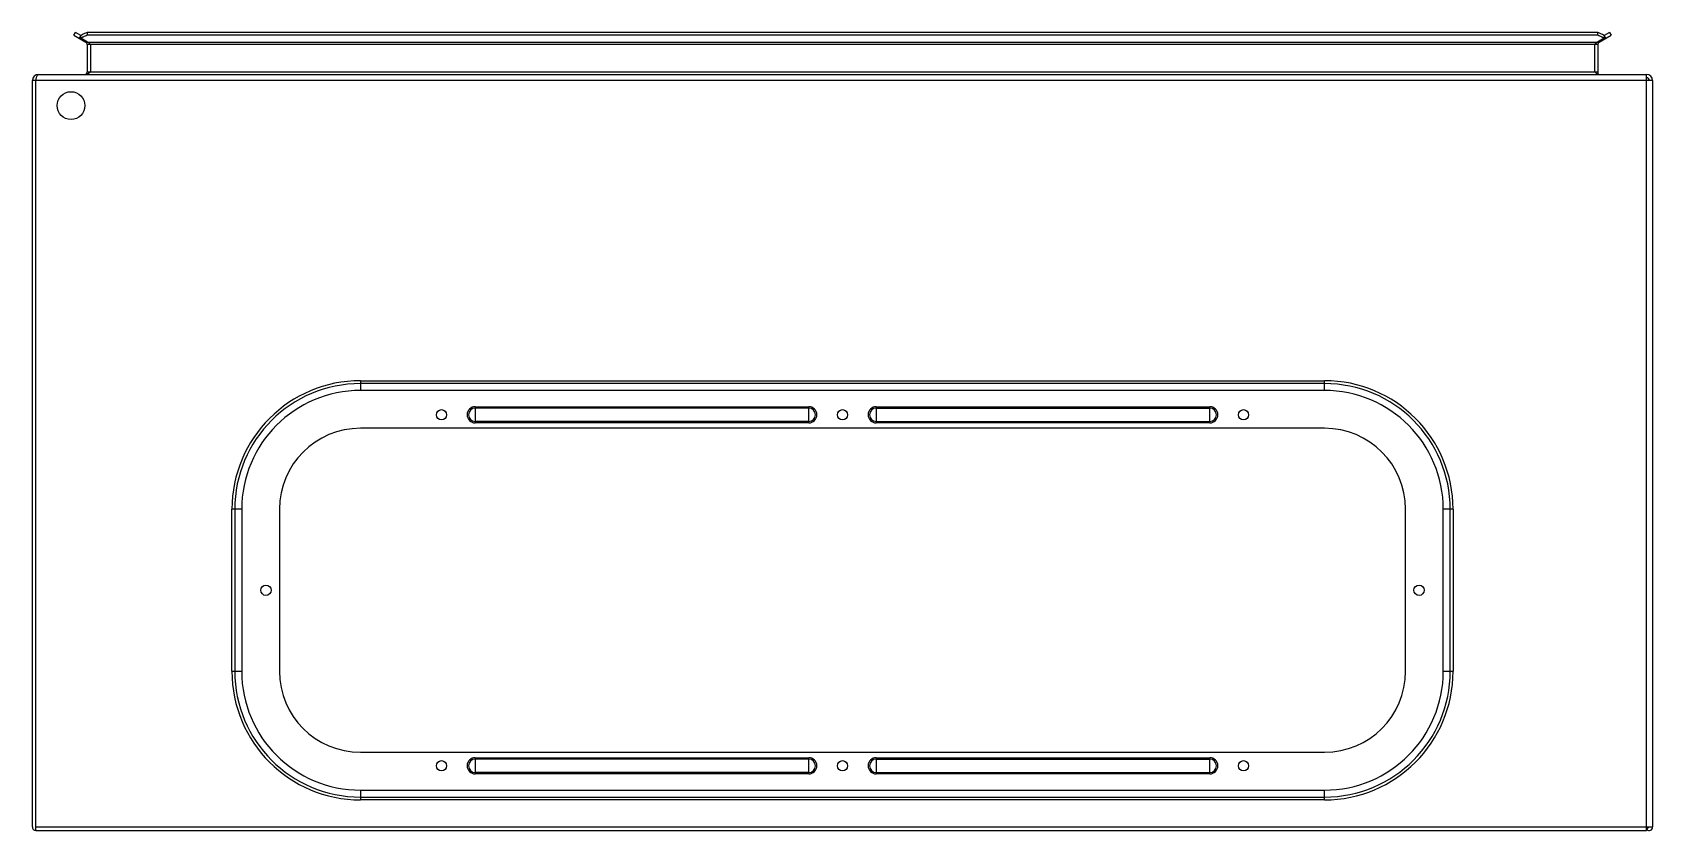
# Model space of a CAD drawing. Header units: millimetres. Extents: x 90 to 690, y 391 to 687.
import ezdxf

# ---------------------------------------------------------------- set-up
doc = ezdxf.new("R2010")
doc.units = ezdxf.units.MM
doc.header["$LTSCALE"] = 69.920739
doc.layers.add('PART', color=7, linetype='CONTINUOUS')

msp = doc.modelspace()

# ---------------------------------------------------------------- linework, layer by layer
at = {"layer": 'PART', "color": 7, "linetype": 'CONTINUOUS'}
for p, q in [((105.12, 685.71), (105.72, 686.75)), ((105.12, 685.71), (109.52, 683.17)), ((107.67, 685.62), (105.72, 686.75)), ((107.67, 685.62), (107.07, 684.59)), ((107.67, 684.59), (107.67, 685.62)), ((110.12, 683.17), (107.67, 684.59)), ((110.05, 686.75), (110.05, 685.71)), ((669.4, 686.75), (110.05, 686.75)), ((669.4, 685.71), (110.05, 685.71)), ((671.77, 684.59), (669.32, 683.17)), ((669.4, 685.71), (669.4, 686.75)), ((669.92, 683.17), (674.32, 685.71)), ((673.72, 686.75), (671.77, 685.62)), ((671.77, 685.62), (671.77, 684.59)), ((672.37, 684.59), (671.77, 685.62)), ((673.72, 686.75), (674.32, 685.71)), ((109.52, 683.17), (109.67, 683.43)), ((110.02, 682.3), (110.02, 672.15)), ((669.42, 682.3), (110.02, 682.3)), ((110.12, 683.17), (669.32, 683.17)), ((111.22, 682.3), (111.22, 672.15)), ((668.22, 682.3), (668.22, 672.15)), ((669.42, 682.3), (669.42, 672.15)), ((669.77, 683.43), (669.92, 683.17)), ((110.02, 672.15), (669.42, 672.15)), ((89.72, 392.49), (89.72, 668.95)), ((689.72, 668.95), (89.72, 668.95)), ((90.92, 668.95), (90.92, 391.15)), ((91.92, 671.15), (687.52, 671.15)), ((687.52, 391.14), (687.52, 671.15)), ((689.72, 668.95), (689.72, 392.49)), ((211.22, 557.76), (211.22, 554.14)), ((211.22, 557.76), (568.22, 557.76)), ((568.22, 556.7), (211.22, 556.7)), ((568.22, 554.14), (211.22, 554.14)), ((568.22, 554.14), (568.22, 557.76)), ((253.72, 548.14), (253.72, 542.14)), ((253.72, 548.14), (377.22, 548.14)), ((377.22, 547.64), (253.72, 547.64)), ((377.22, 542.14), (377.22, 548.14)), ((402.22, 548.14), (402.22, 542.14)), ((402.22, 548.14), (525.72, 548.14)), ((402.22, 547.64), (525.72, 547.64)), ((525.72, 542.14), (525.72, 548.14)), ((568.22, 540.14), (211.22, 540.14)), ((377.22, 542.64), (253.72, 542.64)), ((377.22, 542.14), (253.72, 542.14)), ((402.22, 542.64), (525.72, 542.64)), ((525.72, 542.14), (402.22, 542.14)), ((163.6, 450.14), (163.6, 510.14)), ((167.22, 510.14), (163.6, 510.14)), ((164.66, 510.14), (164.66, 450.14)), ((167.22, 510.14), (167.22, 450.14)), ((181.22, 510.14), (181.22, 450.14)), ((598.22, 450.14), (598.22, 510.14)), ((615.84, 510.14), (612.22, 510.14)), ((612.22, 450.14), (612.22, 510.14)), ((614.78, 450.14), (614.78, 510.14)), ((615.84, 510.14), (615.84, 450.14)), ((163.6, 450.14), (167.22, 450.14)), ((612.22, 450.14), (615.84, 450.14)), ((211.22, 420.14), (568.22, 420.14)), ((253.72, 418.14), (253.72, 412.14)), ((253.72, 418.14), (377.22, 418.14)), ((377.22, 417.64), (253.72, 417.64)), ((377.22, 412.14), (377.22, 418.14)), ((402.22, 418.14), (525.72, 418.14)), ((402.22, 418.14), (402.22, 412.14)), ((402.22, 417.64), (525.72, 417.64)), ((525.72, 412.14), (525.72, 418.14)), ((377.22, 412.64), (253.72, 412.64)), ((377.22, 412.14), (253.72, 412.14)), ((402.22, 412.64), (525.72, 412.64)), ((525.72, 412.14), (402.22, 412.14)), ((211.22, 406.14), (211.22, 402.52)), ((211.22, 406.14), (568.22, 406.14)), ((211.22, 403.58), (568.22, 403.58)), ((568.22, 402.52), (211.22, 402.52)), ((568.22, 402.52), (568.22, 406.14)), ((90.92, 392.49), (689.72, 392.49)), ((91.07, 391.14), (90.92, 391.15)), ((91.07, 391.14), (687.52, 391.14)), ((687.52, 391.44), (688.28, 392.38))]:
    msp.add_line(p, q, dxfattribs=at)
for centre, radius in [((104.02, 659.65), 5.15), ((241.22, 545.14), 1.9), ((389.72, 545.14), 1.9), ((538.22, 545.14), 1.9), ((176.22, 480.14), 1.9), ((603.22, 480.14), 1.9), ((241.22, 415.14), 1.9), ((389.72, 415.14), 1.9), ((538.22, 415.14), 1.9)]:
    msp.add_circle(centre, radius, dxfattribs=at)
for centre, radius, start, end in [((117.26, 667.28), 19.78, 116.52789, 118.9891), ((117.74, 666.32), 20.86, 115.94639, 116.54375), ((118.17, 665.44), 21.84, 114.20776, 115.93777), ((118.94, 663.71), 23.73, 112.01931, 114.1997), ((660.5, 663.71), 23.73, 65.8003, 67.98069), ((661.27, 665.44), 21.84, 64.06223, 65.79224), ((661.7, 666.32), 20.86, 63.45625, 64.05361), ((661.97, 666.86), 20.26, 62.41407, 63.4581), ((662.35, 667.59), 19.43, 60.99938, 62.41676), ((109.02, 682.3), 1, 0, 59.99137), ((670.42, 682.3), 1, 120.00863, 180), ((109.02, 672.15), 1, 299.99998, 360), ((670.42, 672.15), 1, 180, 209.99998), ((91.92, 668.95), 2.2, 90, 180), ((687.52, 668.95), 2.2, 0, 90), ((687.52, 668.95), 1, 0, 90), ((211.22, 510.14), 47.62, 90, 180), ((211.22, 510.14), 46.56, 90, 180), ((211.22, 510.14), 44, 90, 180), ((568.22, 510.14), 47.62, 0, 90), ((568.22, 510.14), 46.56, 0, 90), ((568.22, 510.14), 44, 0, 90), ((253.72, 545.14), 3, 90, 270), ((253.72, 545.14), 2.5, 90, 270), ((377.22, 545.14), 3, 269.99999, 89.99999), ((377.22, 545.14), 2.5, 270, 90), ((402.22, 545.14), 3, 90.00001, 270.00001), ((402.22, 545.14), 2.5, 90, 270), ((525.72, 545.14), 3, 270, 90), ((525.72, 545.14), 2.5, 270, 90), ((211.22, 510.14), 30, 90, 180), ((568.22, 510.14), 30, 0, 90), ((211.22, 450.14), 47.62, 180, 270), ((211.22, 450.14), 46.56, 180, 270), ((211.22, 450.14), 44, 180, 270), ((211.22, 450.14), 30, 180, 270), ((568.22, 450.14), 47.62, 270, 360), ((568.22, 450.14), 46.56, 270, 360), ((568.22, 450.14), 44, 270, 360), ((568.22, 450.14), 30, 270, 360), ((253.72, 415.14), 3, 90, 270), ((253.72, 415.14), 2.5, 90, 270), ((377.22, 415.14), 3, 270.00001, 90.00001), ((377.22, 415.14), 2.5, 270, 90), ((402.22, 415.14), 3, 89.99999, 269.99999), ((402.22, 415.14), 2.5, 90, 270), ((525.72, 415.14), 3, 270, 90), ((525.72, 415.14), 2.5, 270, 90), ((91.07, 392.49), 1.35, 180, 263.62063), ((688.37, 392.49), 1.35, 230.9772, 360)]:
    msp.add_arc(centre, radius, start, end, dxfattribs=at)
for points, knots in [([(110.05, 686.75), (109.84, 686.66), (109.03, 686.33), (108.24, 685.94), (107.67, 685.62)], [0, 0, 0, 0, 0.2585, 1, 1, 1, 1]), ([(671.77, 685.62), (671.59, 685.73), (670.81, 686.14), (670.01, 686.5), (669.4, 686.75)], [0, 0, 0, 0, 0.241458, 1, 1, 1, 1]), ([(668.22, 672.15), (668.34, 672.06), (668.81, 671.73), (669.29, 671.43), (669.69, 671.28)], [0, 0, 0, 0, 0.262876, 1, 1, 1, 1]), ([(91.08, 669.49), (91.12, 669.63), (91.27, 670.09), (91.42, 670.56), (91.59, 670.86)], [0, 0, 0, 0, 0.296726, 1, 1, 1, 1]), ([(91.59, 670.86), (91.61, 670.9), (91.69, 671.02), (91.82, 671.15), (91.92, 671.15)], [0, 0, 0, 0, 0.335564, 1, 1, 1, 1]), ([(109.02, 671.15), (109.14, 671.15), (109.67, 671.2), (110.15, 671.44), (110.49, 671.65)], [0, 0, 0, 0, 0.235383, 1, 1, 1, 1])]:
    msp.add_open_spline(points, degree=3, knots=knots, dxfattribs=at)
for points in [[(110.43, 682.99), (110.34, 683.05), (110.23, 683.12), (110.12, 683.17)], [(111.22, 682.3), (110.97, 682.54), (110.72, 682.79), (110.43, 682.99)], [(668.59, 682.65), (668.46, 682.53), (668.34, 682.42), (668.22, 682.3)], [(668.96, 682.95), (668.83, 682.85), (668.71, 682.75), (668.59, 682.65)], [(669.32, 683.17), (669.19, 683.11), (669.07, 683.03), (668.96, 682.95)], [(110.49, 671.65), (110.74, 671.81), (110.98, 671.98), (111.22, 672.15)], [(90.92, 668.95), (90.97, 669.13), (91.03, 669.31), (91.08, 669.49)]]:
    msp.add_open_spline(points, degree=3, dxfattribs=at)

doc.saveas('drawing.dxf')
